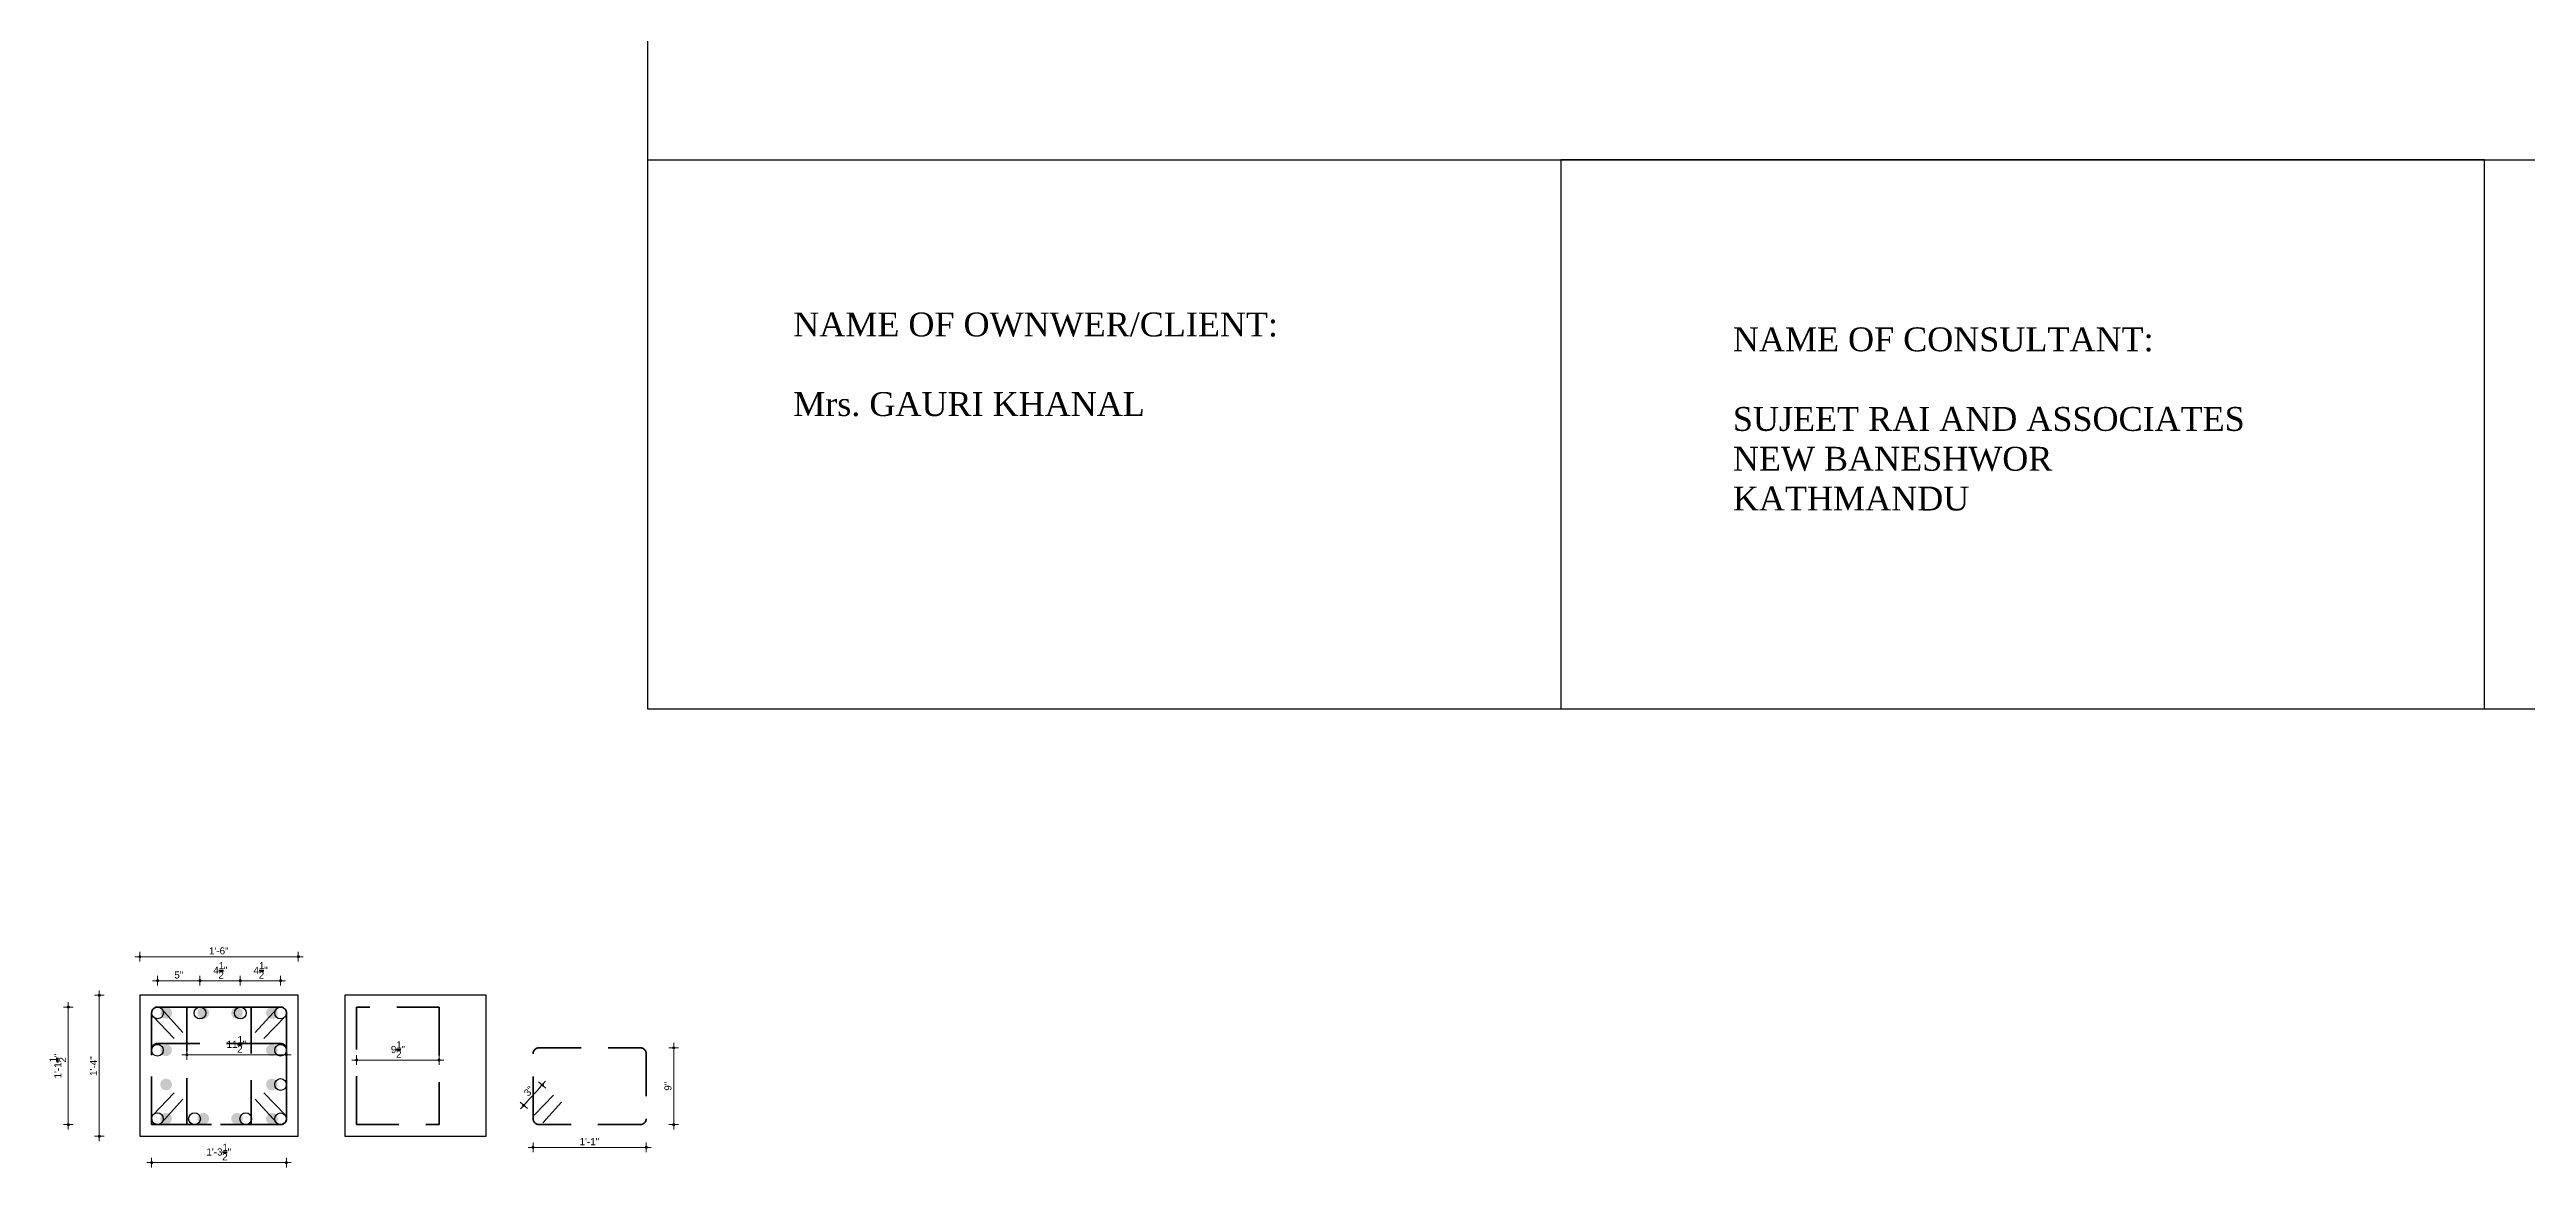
# Model space of a CAD drawing. Header units: inches. Extents: x 57837 to 133168, y 6972 to 27776.
# Drawn here: x 59057 to 61339, y 18708 to 19738 of the extents above; entities that cross this region are included whole.
import ezdxf

# ---------------------------------------------------------------- set-up
doc = ezdxf.new("R2010")
doc.units = ezdxf.units.IN
doc.header["$MEASUREMENT"] = 0
doc.linetypes.add('7', pattern=[102.626827, 39.007475, -24.611877, 39.007475])
for name, color, linetype, lineweight in [('DIM', 2, 'Continuous', 13), ('rod position', 1, 'Continuous', 30), ('stirrup', 60, '7', 35), ('wall line', 20, 'Continuous', 50)]:
    doc.layers.add(name, color=color, linetype=linetype, lineweight=lineweight)
doc.layers.add('elevation', color=3, linetype='Continuous')
doc.styles.add('Arial', font='arial.ttf', dxfattribs={"height": 6.5})
doc.styles.get("Standard").update_dxf_attribs({"font": 'ARIALN.TTF', "height": 7})

msp = doc.modelspace()

# ---------------------------------------------------------------- hatches: boundary and pattern name
at = {"lineweight": 13}
h = msp.add_hatch(color=256, dxfattribs=at)
edge = h.paths.add_edge_path()
edge.add_arc((59140.1, 18901.9), 1.06, 180, 540)
h = msp.add_hatch(color=256, dxfattribs=at)
edge = h.paths.add_edge_path()
edge.add_arc((59286.1, 18901.9), 1.06, 0, 360)
h = msp.add_hatch(color=256, dxfattribs=at)
edge = h.paths.add_edge_path()
edge.add_arc((59156.4, 18879.7), 1.06, 180, 540)
h = msp.add_hatch(color=256, dxfattribs=at)
edge = h.paths.add_edge_path()
edge.add_arc((59195.5, 18879.7), 1.06, 0, 360)
h = msp.add_hatch(color=256, dxfattribs=at)
edge = h.paths.add_edge_path()
edge.add_arc((59195.5, 18879.7), 1.06, 180, 540)
h = msp.add_hatch(color=256, dxfattribs=at)
edge = h.paths.add_edge_path()
edge.add_arc((59232.7, 18879.7), 1.06, 180, 540)
h = msp.add_hatch(color=256, dxfattribs=at)
edge = h.paths.add_edge_path()
edge.add_arc((59232.7, 18879.7), 1.06, 0, 360)
h = msp.add_hatch(color=256, dxfattribs=at)
edge = h.paths.add_edge_path()
edge.add_arc((59269.8, 18879.7), 1.06, 0, 360)
h = msp.add_hatch(color=256, dxfattribs=at)
edge = h.paths.add_edge_path()
edge.add_arc((59074.1, 18855.5), 1.06, 90, 450)
h = msp.add_hatch(color=256, dxfattribs=at)
edge = h.paths.add_edge_path()
edge.add_arc((59102.7, 18866.3), 1.06, 90, 450)
h = msp.add_hatch(color=256, dxfattribs=at)
edge = h.paths.add_edge_path()
edge.add_arc((59183.4, 18811.5), 1.06, 180, 540)
h = msp.add_hatch(color=256, dxfattribs=at)
edge = h.paths.add_edge_path()
edge.add_arc((59275.2, 18811.5), 1.06, 0, 360)
h = msp.add_hatch(color=256, dxfattribs=at)
edge = h.paths.add_edge_path()
edge.add_arc((59632.1, 18817.9), 1.06, 90, 450)
h = msp.add_hatch(color=256, dxfattribs=at)
edge = h.paths.add_edge_path()
edge.add_arc((59339.9, 18806.7), 1.06, 180, 540)
h = msp.add_hatch(color=256, dxfattribs=at)
edge = h.paths.add_edge_path()
edge.add_arc((59415.8, 18806.7), 1.06, 0, 360)
h = msp.add_hatch(color=256, dxfattribs=at)
edge = h.paths.add_edge_path()
edge.add_arc((59493.9, 18764.9), 1.06, -132.2088, 227.7912)
h = msp.add_hatch(color=256, dxfattribs=at)
edge = h.paths.add_edge_path()
edge.add_arc((59510.9, 18783.7), 1.06, 47.7912, 407.7912)
h = msp.add_hatch(color=256, dxfattribs=at)
edge = h.paths.add_edge_path()
edge.add_arc((59074.1, 18747.2), 1.06, -90, 270)
h = msp.add_hatch(color=256, dxfattribs=at)
edge = h.paths.add_edge_path()
edge.add_arc((59632.1, 18747.2), 1.06, -90, 270)
h = msp.add_hatch(color=256, dxfattribs=at)
edge = h.paths.add_edge_path()
edge.add_arc((59102.7, 18736.4), 1.06, -90, 270)
h = msp.add_hatch(color=256, dxfattribs=at)
edge = h.paths.add_edge_path()
edge.add_arc((59502.4, 18726.2), 1.06, 180, 540)
h = msp.add_hatch(color=256, dxfattribs=at)
edge = h.paths.add_edge_path()
edge.add_arc((59606.7, 18726.2), 1.06, 0, 360)
h = msp.add_hatch(color=256, dxfattribs=at)
edge = h.paths.add_edge_path()
edge.add_arc((59150.9, 18712.2), 1.06, 180, 540)
h = msp.add_hatch(color=256, dxfattribs=at)
edge = h.paths.add_edge_path()
edge.add_arc((59275.2, 18712.2), 1.06, 0, 360)
at = {"layer": 'DIM'}
h = msp.add_hatch(color=1, dxfattribs=at)
h.paths.add_polyline_path([(59267.2, 18849.7), (59267.2, 18850.1, 0.005228), (59267.2, 18850.2, 0.976448), (59256.4, 18850, 0.978811)])
h.paths.add_polyline_path([(59224.3, 18850, 0.851655), (59234.8, 18848.3), (59234.8, 18851.7, 0.851655)])
h.paths.add_polyline_path([(59193.1, 18850, 1), (59204, 18850, 1)])
h.paths.add_polyline_path([(59158.9, 18850.1, 0.152148), (59159.9, 18847), (59161.1, 18845.8, 0.619217), (59169.8, 18850.1, 1)])
h.paths.add_polyline_path([(59158.9, 18816.3), (59158.9, 18815.1, 0.94791), (59169.7, 18815.7, 0.94791)])
h.paths.add_polyline_path([(59256.4, 18815.7, 0.976081), (59267.2, 18815.5), (59267.2, 18816, 0.976231)])
h.paths.add_polyline_path([(59261.8, 18778.7, 0.414124), (59267.2, 18784.1), (59267.2, 18784.5, 0.968482), (59256.4, 18784.1, 0.41361)])
h.paths.add_polyline_path([(59169.7, 18784.1, 0.94791), (59158.9, 18784.7), (59158.9, 18783.9, 0.400279), (59164.4, 18778.7, 0.412876)])
h.paths.add_polyline_path([(59158.9, 18753.1), (59158.9, 18752, 0.94791), (59169.7, 18752.6, 0.630262), (59160.9, 18756.8), (59160, 18755.8, 0.132974)])
h.paths.add_polyline_path([(59193.1, 18752.6, 1), (59204, 18752.6, 1)])
h.paths.add_polyline_path([(59224.3, 18752.6, 0.851655), (59234.8, 18750.9), (59234.8, 18754.3, 0.851655)])
h.paths.add_polyline_path([(59256.4, 18752.5, 1), (59267.3, 18752.5, 0.181661), (59265.9, 18756.1), (59265.6, 18756.5, 0.659668)])

# ---------------------------------------------------------------- linework, layer by layer
at = {"color": 1}
for p, q in [((59608.3, 19129.9), (59608.3, 21339.5)), ((62932.8, 19129.9), (59608.3, 19129.9))]:
    msp.add_line(p, q, dxfattribs=at)
for p, q in [((59608.3, 19636.2), (62932.8, 19636.2)), ((61300.6, 19636.2), (60449.6, 19636.2)), ((60449.6, 19636.2), (60449.6, 19129.9)), ((61300.6, 19129.9), (61300.6, 19636.2))]:
    msp.add_line(p, q)
at = {"lineweight": 13}
for p, q in [((59144.6, 18901.9), (59135.6, 18901.9)), ((59140.1, 18897.4), (59140.1, 18906.4)), ((59281.6, 18901.9), (59290.6, 18901.9)), ((59286.1, 18906.4), (59286.1, 18897.4)), ((59160.9, 18879.7), (59151.9, 18879.7)), ((59156.4, 18875.2), (59156.4, 18884.2)), ((59191, 18879.7), (59200, 18879.7)), ((59200, 18879.7), (59191, 18879.7)), ((59195.5, 18884.2), (59195.5, 18875.2)), ((59195.5, 18875.2), (59195.5, 18884.2)), ((59237.2, 18879.7), (59228.2, 18879.7)), ((59228.2, 18879.7), (59237.2, 18879.7)), ((59232.7, 18875.2), (59232.7, 18884.2)), ((59232.7, 18884.2), (59232.7, 18875.2)), ((59265.3, 18879.7), (59274.3, 18879.7)), ((59269.8, 18884.2), (59269.8, 18875.2)), ((59069.6, 18855.5), (59078.6, 18855.5)), ((59074.1, 18851), (59074.1, 18860)), ((59098.2, 18866.3), (59107.2, 18866.3)), ((59102.7, 18861.8), (59102.7, 18870.8)), ((59187.9, 18811.5), (59178.9, 18811.5)), ((59183.4, 18807), (59183.4, 18816)), ((59270.7, 18811.5), (59279.7, 18811.5)), ((59275.2, 18816), (59275.2, 18807)), ((59339.9, 18802.2), (59339.9, 18811.2)), ((59415.8, 18811.2), (59415.8, 18802.2)), ((59627.6, 18817.9), (59636.6, 18817.9)), ((59632.1, 18813.4), (59632.1, 18822.4)), ((59344.4, 18806.7), (59335.4, 18806.7)), ((59411.3, 18806.7), (59420.3, 18806.7)), ((59507.6, 18786.7), (59514.3, 18780.7)), ((59507.9, 18780.4), (59514, 18787.1)), ((59497.2, 18761.9), (59490.6, 18768)), ((59496.9, 18768.3), (59490.9, 18761.6)), ((59078.6, 18747.2), (59069.6, 18747.2)), ((59074.1, 18751.7), (59074.1, 18742.7)), ((59102.7, 18740.9), (59102.7, 18731.9)), ((59636.6, 18747.2), (59627.6, 18747.2)), ((59632.1, 18751.7), (59632.1, 18742.7)), ((59107.2, 18736.4), (59098.2, 18736.4)), ((59150.9, 18707.7), (59150.9, 18716.7)), ((59275.2, 18716.7), (59275.2, 18707.7)), ((59506.9, 18726.2), (59497.9, 18726.2)), ((59502.4, 18721.7), (59502.4, 18730.7)), ((59602.2, 18726.2), (59611.2, 18726.2)), ((59606.7, 18730.7), (59606.7, 18721.7)), ((59155.4, 18712.2), (59146.4, 18712.2)), ((59270.7, 18712.2), (59279.7, 18712.2))]:
    msp.add_line(p, q, dxfattribs=at)
for centre in [(59140.1, 18901.9), (59286.1, 18901.9), (59156.4, 18879.7), (59195.5, 18879.7), (59195.5, 18879.7), (59232.7, 18879.7), (59232.7, 18879.7), (59269.8, 18879.7), (59074.1, 18855.5), (59102.7, 18866.3), (59183.4, 18811.5), (59275.2, 18811.5), (59632.1, 18817.9), (59339.9, 18806.7), (59415.8, 18806.7), (59493.9, 18764.9), (59510.9, 18783.7), (59074.1, 18747.2), (59632.1, 18747.2), (59102.7, 18736.4), (59502.4, 18726.2), (59606.7, 18726.2), (59150.9, 18712.2), (59275.2, 18712.2)]:
    msp.add_circle(centre, 1.06, dxfattribs=at)
at = {"layer": 'elevation'}
for p, q in [((59286.1, 18866.3), (59140.1, 18866.3)), ((59140.1, 18866.3), (59140.1, 18736.4)), ((59286.1, 18736.4), (59286.1, 18866.3)), ((59459.1, 18866.3), (59329.1, 18866.3)), ((59329.1, 18866.3), (59329.1, 18736.4)), ((59459.1, 18736.4), (59459.1, 18866.3)), ((59140.1, 18736.4), (59286.1, 18736.4)), ((59329.1, 18736.4), (59459.1, 18736.4))]:
    msp.add_line(p, q, dxfattribs=at)
at = {"layer": 'rod position'}
for centre in [(59156.4, 18850.1), (59195.5, 18850), (59232.7, 18850), (59269.8, 18850), (59156.3, 18815.7), (59269.8, 18815.7), (59269.8, 18784.1), (59156.3, 18752.6), (59156.3, 18752.6), (59190.5, 18752.6), (59237.7, 18752.6), (59269.8, 18752.5)]:
    msp.add_circle(centre, 5.41, dxfattribs=at)
at = {"layer": 'stirrup'}
for p, q in [((59269.8, 18855.5), (59156.4, 18855.5)), ((59160, 18853.8), (59179.8, 18832.1)), ((59183.4, 18853.5), (59183.4, 18749.2)), ((59240.8, 18855.5), (59185.4, 18855.5)), ((59242.8, 18749.2), (59242.8, 18853.5)), ((59266.2, 18853.8), (59246.4, 18832.1)), ((59415.8, 18855.5), (59339.9, 18855.5)), ((59339.9, 18855.5), (59339.9, 18747.2)), ((59415.8, 18747.2), (59415.8, 18855.5)), ((59150.9, 18850.1), (59150.9, 18747.2)), ((59171.7, 18826.4), (59152, 18847)), ((59254.5, 18826.4), (59274.2, 18847)), ((59275.2, 18752.6), (59275.2, 18850.1)), ((59150.9, 18752.6), (59150.9, 18816.5)), ((59156.4, 18821.9), (59269.8, 18821.9)), ((59275.2, 18816.5), (59275.2, 18752.6)), ((59502.4, 18752.6), (59502.4, 18812.5)), ((59507.9, 18817.9), (59601.3, 18817.9)), ((59606.7, 18812.5), (59606.7, 18752.6)), ((59171.7, 18776.4), (59152, 18755.8)), ((59160, 18748.9), (59179.8, 18770.7)), ((59266.2, 18748.9), (59246.4, 18770.7)), ((59254.5, 18776.4), (59274.2, 18755.8)), ((59521.3, 18774.4), (59503.5, 18755.8)), ((59511.5, 18748.9), (59528.6, 18767.7)), ((59150.9, 18753.1), (59150.9, 18747.2)), ((59150.9, 18747.2), (59269.8, 18747.2)), ((59150.9, 18747.2), (59157.2, 18747.2)), ((59150.9, 18747.2), (59240.8, 18747.2)), ((59269.8, 18747.2), (59156.4, 18747.2)), ((59339.9, 18747.2), (59415.8, 18747.2)), ((59601.3, 18747.2), (59507.9, 18747.2))]:
    msp.add_line(p, q, dxfattribs=at)
for centre, radius, start, end in [((59156.4, 18850.1), 5.41, 90, 180), ((59185.4, 18853.5), 2, 90, 180), ((59240.8, 18853.5), 2, 0, 90), ((59269.8, 18850.1), 5.41, 0, 90), ((59156.4, 18816.5), 5.42, 90, 180), ((59269.8, 18816.5), 5.42, 0, 90), ((59507.9, 18812.5), 5.42, 90, 180), ((59601.3, 18812.5), 5.42, 0, 90), ((59156.4, 18752.6), 5.41, 180, 270), ((59185.4, 18749.2), 2, 180, 270), ((59240.8, 18749.2), 2, 270, 0), ((59269.8, 18752.6), 5.41, 270, 0), ((59269.8, 18752.6), 5.42, 270, 360), ((59507.9, 18752.6), 5.41, 180, 270), ((59601.3, 18752.6), 5.42, 270, 360)]:
    msp.add_arc(centre, radius, start, end, dxfattribs=at)
at = {"layer": 'wall line', "lineweight": 9}
for p, q in [((59283.1, 18901.9), (59143.1, 18901.9)), ((59159.4, 18879.7), (59192.5, 18879.7)), ((59229.7, 18879.7), (59198.5, 18879.7)), ((59235.7, 18879.7), (59266.8, 18879.7)), ((59102.7, 18863.3), (59102.7, 18739.4)), ((59074.1, 18852.5), (59074.1, 18750.2)), ((59186.4, 18811.5), (59272.2, 18811.5)), ((59632.1, 18814.9), (59632.1, 18750.2)), ((59342.9, 18806.7), (59412.8, 18806.7)), ((59495.9, 18767.2), (59508.9, 18781.5)), ((59505.4, 18726.2), (59603.7, 18726.2)), ((59153.9, 18712.2), (59272.2, 18712.2))]:
    msp.add_line(p, q, dxfattribs=at)
at = {"layer": 'wall line'}
for p, q in [((59212.8, 18889.3), (59217.1, 18889.3)), ((59250, 18889.3), (59254.3, 18889.3)), ((59064.5, 18804.5), (59064.5, 18808.8)), ((59230.1, 18821.1), (59234.4, 18821.1)), ((59376.4, 18816.4), (59380.7, 18816.4)), ((59216.3, 18721.9), (59220.6, 18721.9))]:
    msp.add_line(p, q, dxfattribs=at)

# ---------------------------------------------------------------- texts
at = {"char_height": 22, "attachment_point": 1}
for s, insert, width in [('{\\fTimes New Roman|b0|i0|c0|p18;NAME OF OWNWER/CLIENT:\\P\\PMrs. GAURI KHANAL}', (59742.2, 19495.4), 678.268), ('{\\fTimes New Roman|b0|i0|c0|p18;NAME OF CONSULTANT:\\P\\PSUJEET RAI AND ASSOCIATES\\PNEW BANESHWOR\\PKATHMANDU}', (60608.1, 19481.7), 733.029)]:
    msp.add_mtext(s, dxfattribs=dict(at, insert=insert, width=width))
at = {"layer": 'wall line', "style": 'Arial'}
for s, p in [('1\'-6"', (59203.8, 18904)), ('5"', (59171.8, 18881.8)), ('4', (59207.8, 18886.1)), ('2', (59212.5, 18881.7)), ('1', (59212.8, 18890.4)), ('"', (59217.5, 18886.1)), ('4', (59244.9, 18886.1)), ('2', (59249.7, 18881.7)), ('1', (59249.9, 18890.4)), ('"', (59254.7, 18886.1)), ('11', (59220, 18817.9)), ('2', (59229.8, 18813.5)), ('1', (59230.1, 18822.2)), ('"', (59234.8, 18817.9)), ('9', (59371.4, 18813.2)), ('2', (59376.2, 18808.8)), ('1', (59376.4, 18817.5)), ('"', (59381.2, 18813.2)), ("1'-3", (59201.4, 18718.7)), ('2', (59216, 18714.3)), ('1', (59216.2, 18723)), ('"', (59221, 18718.7)), ('1\'-1"', (59545.3, 18728.2))]:
    msp.add_text(s, height=6.5, dxfattribs=at).set_placement(p)
for s, rotation, p in [('1', 90, (59063.4, 18804.5)), ('"', 90, (59067.7, 18809.3)), ('2', 90, (59072.1, 18804.3)), ('1\'-4"', 90, (59100.6, 18792)), ("1'-1", 90, (59067.7, 18789.7)), ('9"', 90, (59630, 18778.4)), ('3"', 47.7912, (59498.1, 18772.7))]:
    msp.add_text(s, height=6.5, rotation=rotation, dxfattribs=at).set_placement(p)

doc.saveas('drawing.dxf')
